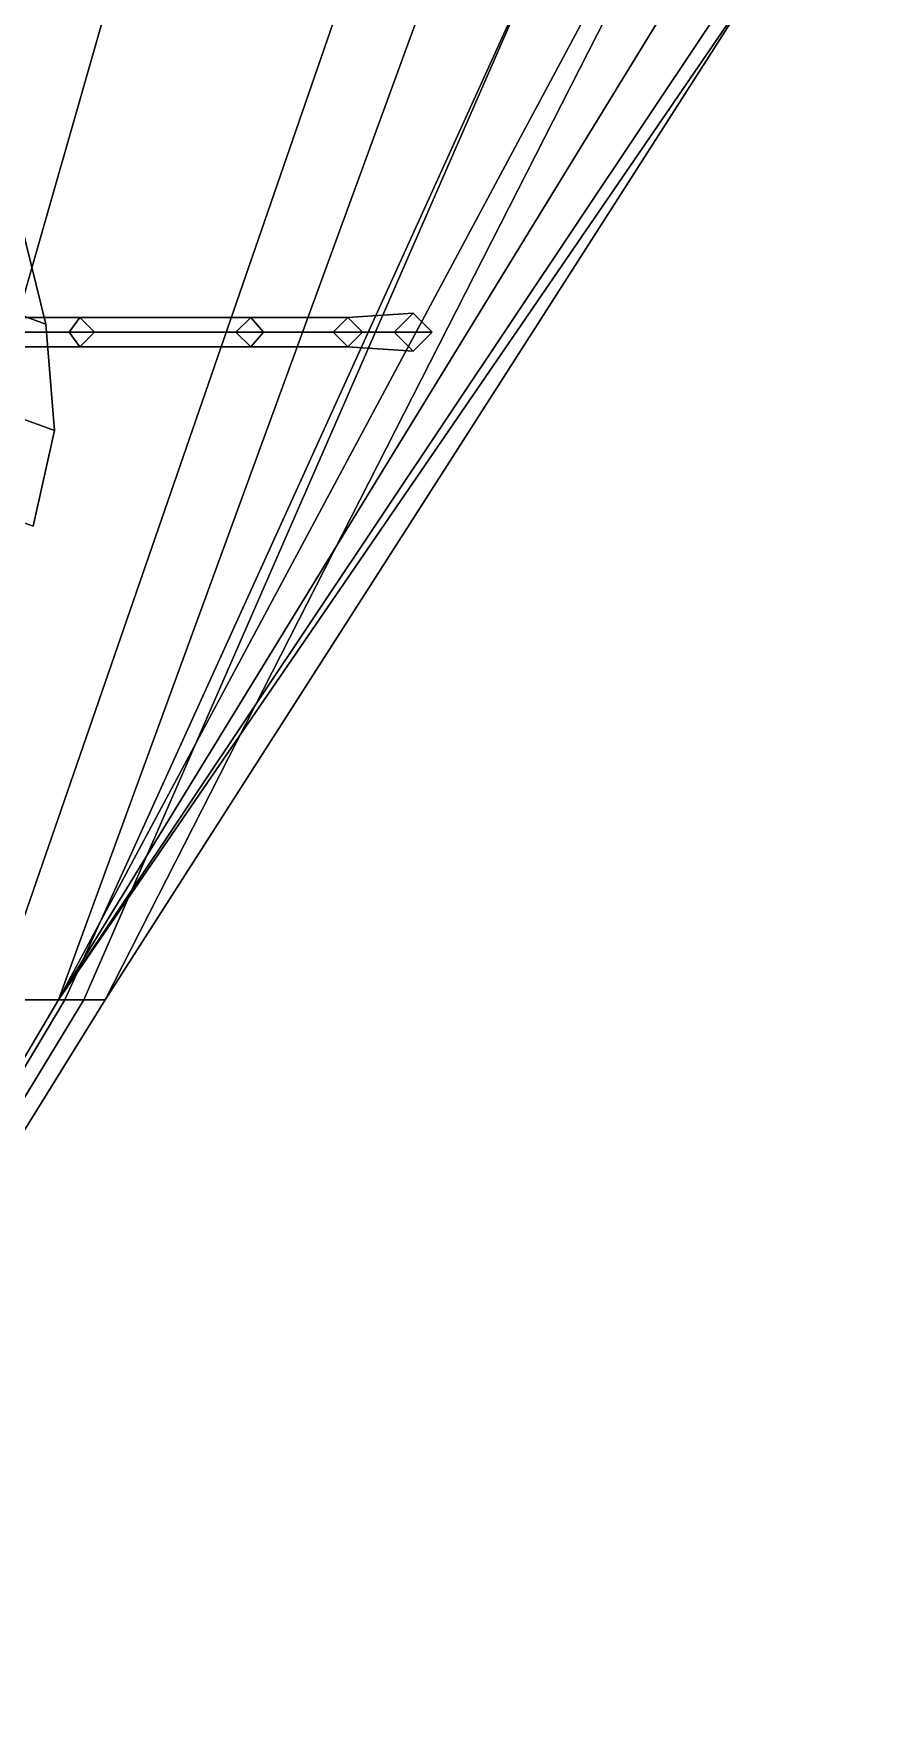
# Model space of a CAD drawing. Header units: millimetres. Extents: x -14 to 14, y -57 to 127.
# Drawn here: x 4.42 to 8.47, y -55.41 to -47.42 of the extents above; entities that cross this region are included whole.
import ezdxf

# ---------------------------------------------------------------- set-up
doc = ezdxf.new("R2010")
doc.units = ezdxf.units.MM
doc.layers.add('boat', color=3, linetype='Continuous')

msp = doc.modelspace()

# ---------------------------------------------------------------- linework, layer by layer
for points in [[(-2.86, -47.94, 5.95), (-8.47, -37.27, 5.95), (8.47, -37.27, 5.95), (2.86, -47.94, 5.95)], [(2.86, -47.94, 5.95), (8.47, -37.27, 5.95), (-8.47, -37.27, 5.95), (-2.86, -47.94, 5.95)], [(2.86, -47.94, 6.88), (4.75, -44.34, 6.88), (4.75, -44.34, 5.95), (2.86, -47.94, 5.95)], [(2.86, -47.94, 5.95), (4.75, -44.34, 5.95), (4.75, -44.34, 6.88), (2.86, -47.94, 6.88)], [(6.87, -46.93, 3.99), (-6.87, -46.93, 3.99), (-4.57, -51.99, 3.99), (4.57, -51.99, 3.99)], [(3.42, -51.99, -1.42), (2.42, -51.99, -1.78), (4.26, -46.93, -1.72), (4.87, -46.93, -1.54)], [(4.24, -51.99, -0.91), (3.42, -51.99, -1.42), (4.87, -46.93, -1.54), (5.9909, -46.93, -0.9887)], [(4.54, -51.99, -0.57), (4.24, -51.99, -0.91), (5.9909, -46.93, -0.9887), (6.39, -46.93, -0.44)], [(4.54, -51.99, -0.57), (4.54, -51.99, -0.57), (7.92, -46.93, -0.04), (8.01, -46.93, 0.26)], [(4.54, -51.99, -0.57), (4.54, -51.99, -0.57), (7.64, -46.93, -0.29), (7.92, -46.93, -0.04)], [(4.54, -51.99, -0.57), (4.54, -51.99, -0.57), (6.39, -46.93, -0.44), (7.25, -46.93, -0.44)], [(4.54, -51.99, -0.57), (4.54, -51.99, -0.57), (7.25, -46.93, -0.44), (7.64, -46.93, -0.29)], [(4.76, -51.99, -0.04), (4.54, -51.99, -0.57), (8.01, -46.93, 0.26), (8, -46.93, 1.35)], [(4.57, -51.99, 3.99), (4.66, -51.99, 1.98), (6.87, -46.93, 1.98), (6.87, -46.93, 3.99)], [(4.66, -51.99, 1.98), (4.76, -51.99, -0.04), (7.34, -46.93, 1.35), (6.87, -46.93, 1.98)], [(4.76, -51.99, -0.04), (4.76, -51.99, -0.04), (8, -46.93, 1.35), (7.34, -46.93, 1.35)], [(6.22, -48.74, 4.38), (6.13, -48.83, 4.38), (5.84, -48.83, 5.53), (5.91, -48.76, 5.57)], [(6.31, -48.83, 4.38), (6.22, -48.74, 4.38), (5.91, -48.76, 5.57), (5.98, -48.83, 5.61)], [(6.22, -48.74, 2.41), (6.13, -48.83, 2.41), (6.13, -48.83, 4.38), (6.22, -48.74, 4.38)], [(6.31, -48.83, 2.41), (6.22, -48.74, 2.41), (6.22, -48.74, 4.38), (6.31, -48.83, 4.38)], [(4.71, -48.83, 6.72), (4.64, -48.76, 6.67), (3.7, -48.76, 6.82), (3.7, -48.83, 6.9)], [(4.64, -48.76, 6.67), (4.59, -48.83, 6.61), (3.7, -48.83, 6.75), (3.7, -48.76, 6.82)], [(4.64, -48.9, 6.67), (4.71, -48.83, 6.72), (3.7, -48.83, 6.9), (3.7, -48.9, 6.82)], [(4.59, -48.83, 6.61), (4.64, -48.9, 6.67), (3.7, -48.9, 6.82), (3.7, -48.83, 6.75)], [(5.45, -48.76, 6.13), (5.38, -48.83, 6.07), (4.59, -48.83, 6.61), (4.64, -48.76, 6.67)], [(5.38, -48.83, 6.07), (5.45, -48.9, 6.13), (4.64, -48.9, 6.67), (4.59, -48.83, 6.61)], [(5.51, -48.83, 6.18), (5.45, -48.76, 6.13), (4.64, -48.76, 6.67), (4.71, -48.83, 6.72)], [(5.45, -48.9, 6.13), (5.51, -48.83, 6.18), (4.71, -48.83, 6.72), (4.64, -48.9, 6.67)], [(5.91, -48.76, 5.57), (5.84, -48.83, 5.53), (5.38, -48.83, 6.07), (5.45, -48.76, 6.13)], [(5.84, -48.83, 5.53), (5.91, -48.9, 5.57), (5.45, -48.9, 6.13), (5.38, -48.83, 6.07)], [(5.98, -48.83, 5.61), (5.91, -48.76, 5.57), (5.45, -48.76, 6.13), (5.51, -48.83, 6.18)], [(5.91, -48.9, 5.57), (5.98, -48.83, 5.61), (5.51, -48.83, 6.18), (5.45, -48.9, 6.13)], [(6.13, -48.83, 4.38), (6.22, -48.92, 4.38), (5.91, -48.9, 5.57), (5.84, -48.83, 5.53)], [(6.22, -48.92, 4.38), (6.31, -48.83, 4.38), (5.98, -48.83, 5.61), (5.91, -48.9, 5.57)], [(6.13, -48.83, 2.41), (6.22, -48.92, 2.41), (6.22, -48.92, 4.38), (6.13, -48.83, 4.38)], [(6.22, -48.92, 2.41), (6.31, -48.83, 2.41), (6.31, -48.83, 4.38), (6.22, -48.92, 4.38)], [(4.57, -51.99, 3.99), (-4.57, -51.99, 3.99), (-2.53, -55.41, 3.99), (2.53, -55.41, 3.99)], [(2.52, -55.41, -0.44), (2.35, -55.41, -0.99), (4.24, -51.99, -0.91), (4.54, -51.99, -0.57)], [(2.64, -55.41, 1.35), (2.52, -55.41, -0.44), (4.54, -51.99, -0.57), (4.76, -51.99, -0.04)], [(2.53, -55.41, 3.99), (2.58, -55.41, 1.98), (4.66, -51.99, 1.98), (4.57, -51.99, 3.99)], [(2.58, -55.41, 1.98), (2.64, -55.41, 1.35), (4.76, -51.99, -0.04), (4.66, -51.99, 1.98)]]:
    msp.add_3dface(points)
at = {"layer": 'boat'}
for points in [[(3.9162, -48.5866, 4.15), (4.1659, -47.9006, 5.16), (4.2693, -47.9383, 5.37), (4.48, -48.7918, 5.3)], [(4.48, -48.7918, 5.3), (4.2693, -47.9383, 5.37), (4.1659, -47.9006, 5.16), (3.9162, -48.5866, 4.15)], [(4.52, -49.2959, 5.24), (4.48, -48.7918, 5.3), (3.9162, -48.5866, 4.15), (3.7589, -49.0189, 4.09)], [(3.7589, -49.0189, 4.09), (3.9162, -48.5866, 4.15), (4.48, -48.7918, 5.3), (4.52, -49.2959, 5.24)], [(4.4191, -49.7487, 5.22), (4.52, -49.2959, 5.24), (3.7589, -49.0189, 4.09), (3.6016, -49.4511, 4.06)], [(3.6016, -49.4511, 4.06), (3.7589, -49.0189, 4.09), (4.52, -49.2959, 5.24), (4.4191, -49.7487, 5.22)]]:
    msp.add_3dface(points, dxfattribs=at)

doc.saveas('drawing.dxf')
